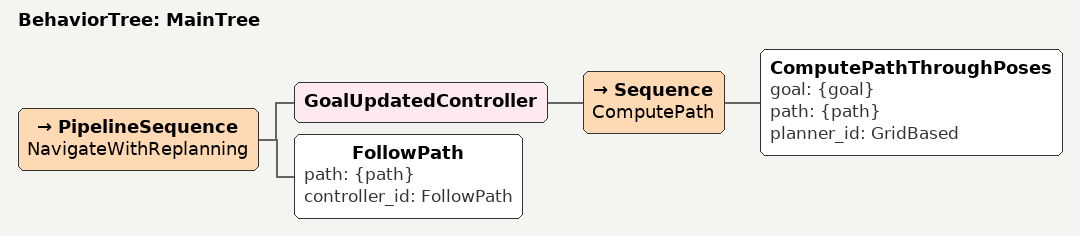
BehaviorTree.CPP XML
<!--
  This Behavior Tree replans the global path only when the goal is updated.
-->

<root main_tree_to_execute="MainTree">
  <BehaviorTree ID="MainTree">
    <PipelineSequence name="NavigateWithReplanning">
      <GoalUpdatedController> <!-- only tick child if goal was updated-->
        <Sequence name="ComputePath">
        <ComputePathThroughPoses goal="{goal}" path="{path}" planner_id="GridBased"/>
        </Sequence>
      </GoalUpdatedController>
      <FollowPath path="{path}"  controller_id="FollowPath"/>
    </PipelineSequence>
  </BehaviorTree>
</root>
